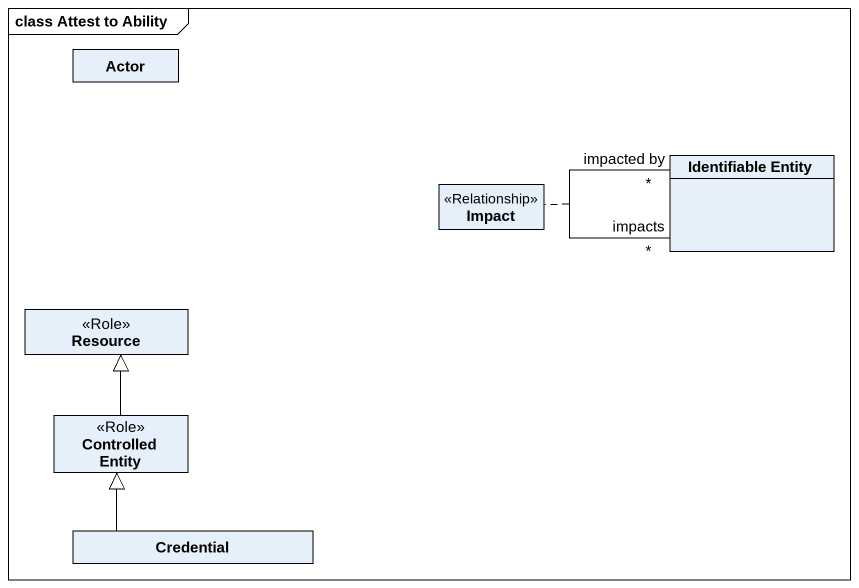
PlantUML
@startuml
mainframe class Attest to Ability
hide circle
hide empty members
class "Actor" as Actor_
class Impact <<Relationship>>
class "Identifiable Entity" as Identifiable_Entity
class Resource <<Role>>
class "Controlled Entity" as Controlled_Entity <<Role>>
class Credential
Identifiable_Entity "impacted by\n*" -- "impacts\n*" Identifiable_Entity
(Identifiable_Entity, Identifiable_Entity) .. Impact
Controlled_Entity -up-|> Resource
Credential -up-|> Controlled_Entity
@enduml
